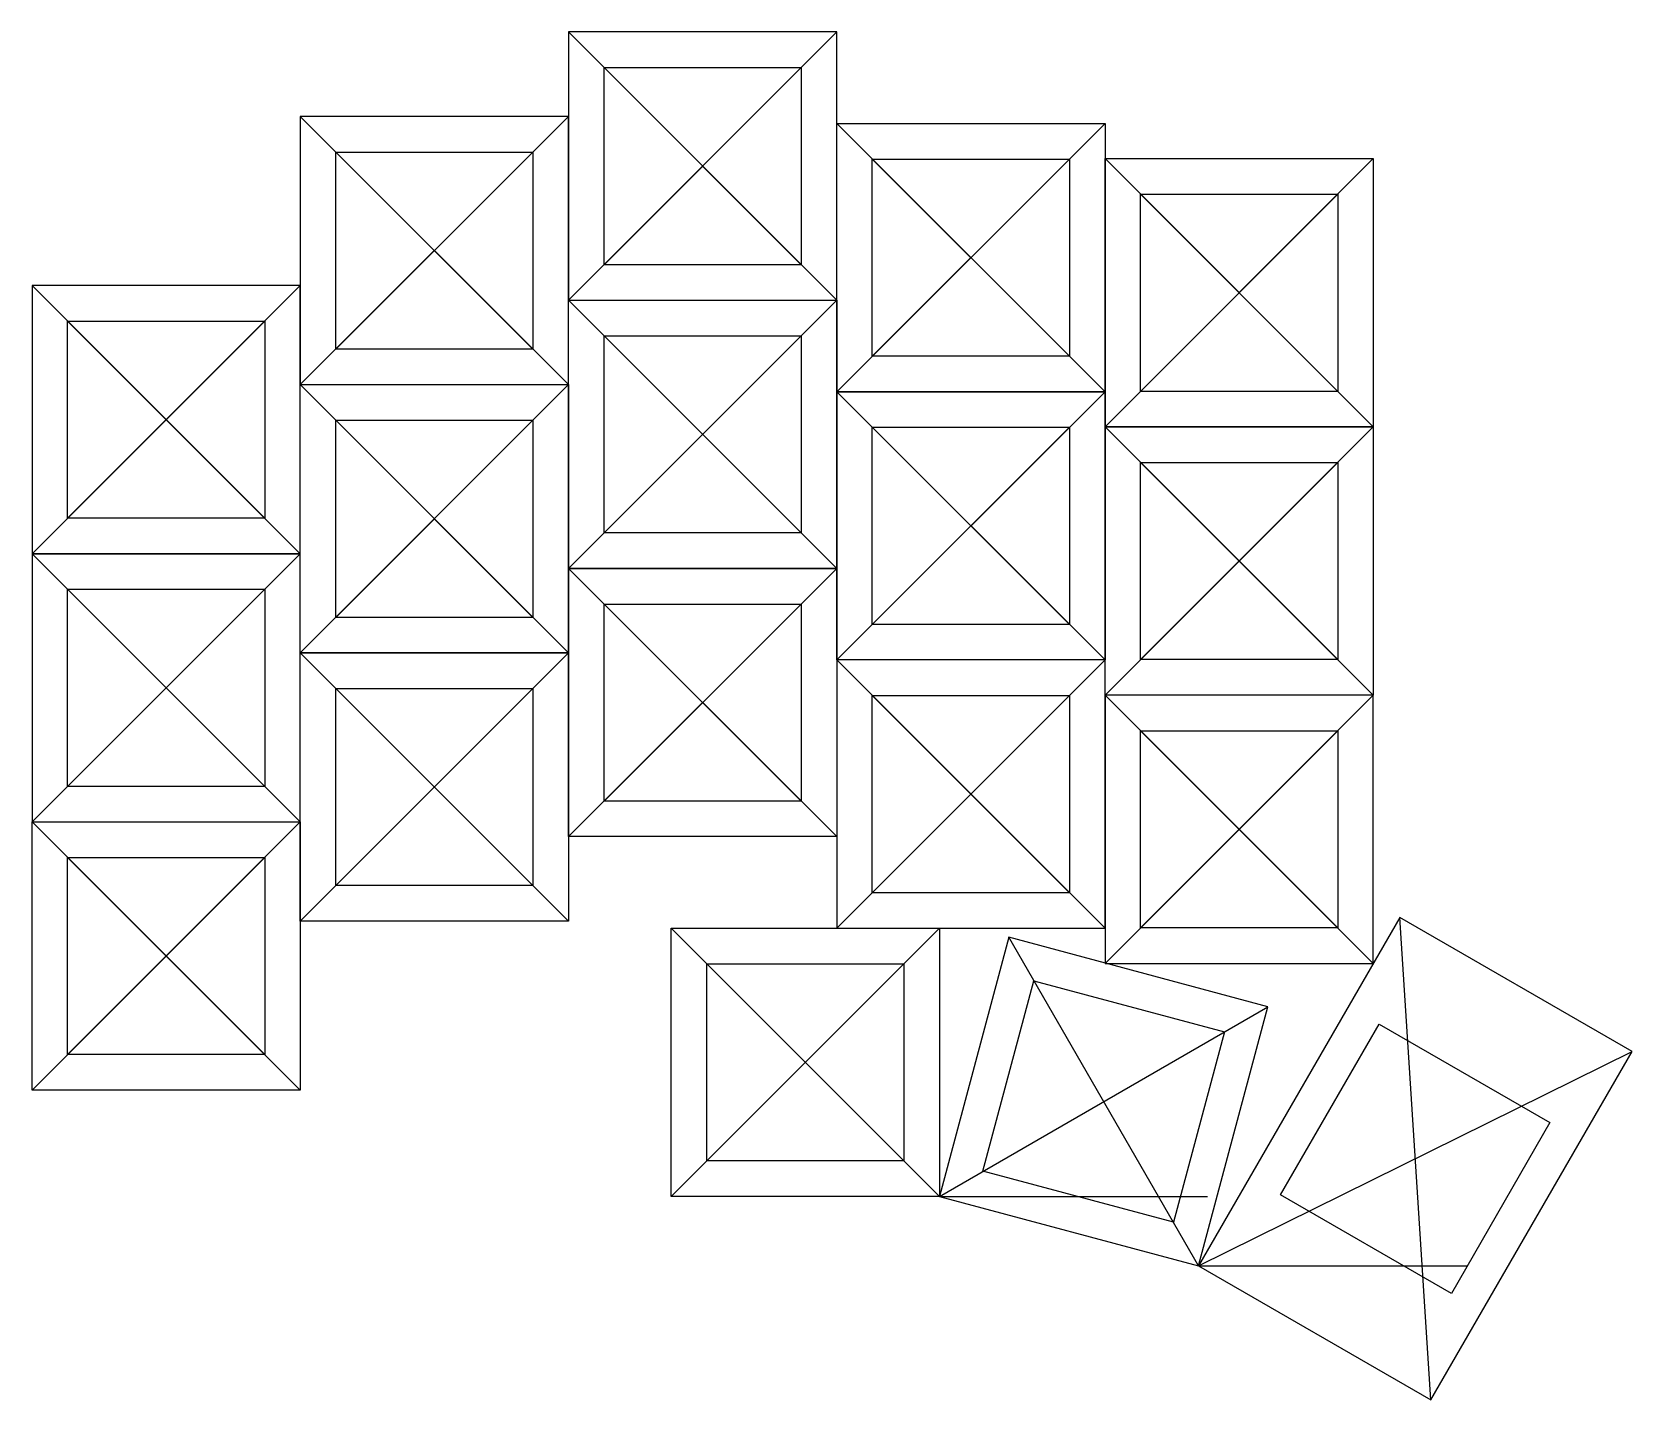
# Model space of a CAD drawing. Header units: millimetres. Extents: x -48 to 66, y -69 to 29.
import ezdxf

# ---------------------------------------------------------------- set-up
doc = ezdxf.new("R2010")
doc.units = ezdxf.units.MM
doc.layers.get('0').update_dxf_attribs({"linetype": 'CONTINUOUS'})

msp = doc.modelspace()

# ---------------------------------------------------------------- linework, layer by layer
for p, q in [((9.53, 28.58), (-9.53, 28.58)), ((-9.53, 28.58), (-9.53, 9.53)), ((-9.53, 9.53), (9.53, 28.58)), ((9.53, 9.53), (-9.53, 28.58)), ((9.53, 9.53), (9.53, 28.58)), ((-7, 12.05), (-7, 26.05)), ((-7, 26.05), (7, 26.05)), ((7, 12.05), (-7, 26.05)), ((-7, 12.05), (7, 26.05)), ((7, 26.05), (7, 12.05)), ((-9.53, 22.58), (-28.57, 22.58)), ((-28.57, 22.58), (-28.57, 3.53)), ((-28.57, 3.53), (-9.53, 22.58)), ((-9.53, 3.53), (-28.57, 22.58)), ((-9.53, 3.53), (-9.53, 22.58)), ((9.53, 3.03), (9.53, 22.08)), ((9.53, 22.08), (28.58, 22.08)), ((9.53, 3.03), (28.58, 22.08)), ((28.58, 3.03), (9.53, 22.08)), ((28.58, 22.08), (28.58, 3.03)), ((-26.05, 6.05), (-26.05, 20.05)), ((-26.05, 20.05), (-12.05, 20.05)), ((-12.05, 6.05), (-26.05, 20.05)), ((-26.05, 6.05), (-12.05, 20.05)), ((-12.05, 20.05), (-12.05, 6.05)), ((12.05, 5.55), (12.05, 19.55)), ((12.05, 19.55), (26.05, 19.55)), ((26.05, 5.55), (12.05, 19.55)), ((12.05, 5.55), (26.05, 19.55)), ((26.05, 19.55), (26.05, 5.55)), ((28.58, 0.53), (28.58, 19.58)), ((28.58, 19.58), (47.62, 19.58)), ((28.58, 0.53), (47.62, 19.58)), ((47.62, 0.53), (28.58, 19.58)), ((47.62, 19.58), (47.62, 0.53)), ((31.1, 3.05), (31.1, 17.05)), ((31.1, 17.05), (45.1, 17.05)), ((45.1, 3.05), (31.1, 17.05)), ((31.1, 3.05), (45.1, 17.05)), ((45.1, 17.05), (45.1, 3.05)), ((7, 12.05), (-7, 12.05)), ((-28.57, 10.58), (-47.62, 10.58)), ((-47.62, 10.58), (-47.62, -8.48)), ((-47.62, -8.48), (-28.57, 10.58)), ((-28.57, -8.48), (-47.62, 10.58)), ((-28.57, -8.48), (-28.57, 10.58)), ((-9.53, -9.53), (-9.53, 9.53)), ((-9.53, 9.53), (9.53, 9.53)), ((9.53, -9.53), (-9.53, 9.53)), ((-9.53, -9.53), (9.53, 9.53)), ((-9.53, 9.53), (9.53, 9.53)), ((9.53, 9.53), (9.53, -9.53)), ((-45.1, -5.95), (-45.1, 8.05)), ((-45.1, 8.05), (-31.1, 8.05)), ((-31.1, -5.95), (-45.1, 8.05)), ((-45.1, -5.95), (-31.1, 8.05)), ((-31.1, 8.05), (-31.1, -5.95)), ((-7, -7), (-7, 7)), ((-7, 7), (7, 7)), ((7, -7), (-7, 7)), ((-7, -7), (7, 7)), ((7, 7), (7, -7)), ((-12.05, 6.05), (-26.05, 6.05)), ((26.05, 5.55), (12.05, 5.55)), ((-28.57, -15.52), (-28.57, 3.53)), ((-28.57, 3.53), (-9.53, 3.53)), ((-28.57, 3.53), (-9.53, 3.53)), ((-28.57, -15.52), (-9.53, 3.53)), ((-9.53, -15.52), (-28.57, 3.53)), ((-9.53, 3.53), (-9.53, -15.52)), ((9.53, -16.02), (9.53, 3.03)), ((9.53, 3.03), (28.58, 3.03)), ((28.58, 3.03), (9.53, 3.03)), ((28.58, 3.03), (9.53, -16.02)), ((28.58, -16.02), (9.53, 3.03)), ((28.58, 3.03), (28.58, -16.02)), ((45.1, 3.05), (31.1, 3.05)), ((-26.05, -13), (-26.05, 1)), ((-26.05, 1), (-12.05, 1)), ((-12.05, -13), (-26.05, 1)), ((-26.05, -13), (-12.05, 1)), ((-12.05, 1), (-12.05, -13)), ((12.05, -13.5), (12.05, 0.5)), ((12.05, 0.5), (26.05, 0.5)), ((26.05, -13.5), (12.05, 0.5)), ((12.05, -13.5), (26.05, 0.5)), ((26.05, 0.5), (26.05, -13.5)), ((28.58, -18.52), (28.58, 0.53)), ((28.58, 0.53), (47.62, 0.53)), ((47.62, 0.53), (28.58, 0.53)), ((47.62, -18.52), (28.58, 0.53)), ((28.58, -18.52), (47.62, 0.53)), ((47.62, 0.53), (47.62, -18.52)), ((31.1, -16), (31.1, -2)), ((31.1, -2), (45.1, -2)), ((45.1, -16), (31.1, -2)), ((31.1, -16), (45.1, -2)), ((45.1, -2), (45.1, -16)), ((-31.1, -5.95), (-45.1, -5.95)), ((7, -7), (-7, -7)), ((-28.57, -8.48), (-47.62, -8.48)), ((-47.62, -8.48), (-47.62, -27.53)), ((-47.62, -8.48), (-28.57, -8.48)), ((-47.62, -27.53), (-28.57, -8.48)), ((-28.57, -27.53), (-47.62, -8.48)), ((-28.57, -27.53), (-28.57, -8.48)), ((9.53, -9.53), (-9.53, -9.53)), ((-9.53, -9.53), (9.53, -9.53)), ((-9.53, -28.57), (-9.53, -9.53)), ((-9.53, -9.53), (9.53, -28.57)), ((9.53, -9.53), (-9.53, -28.57)), ((9.53, -9.53), (9.53, -28.57)), ((-45.1, -25), (-45.1, -11)), ((-45.1, -11), (-31.1, -11)), ((-31.1, -25), (-45.1, -11)), ((-45.1, -25), (-31.1, -11)), ((-31.1, -11), (-31.1, -25)), ((-7, -26.05), (-7, -12.05)), ((-7, -12.05), (7, -12.05)), ((7, -26.05), (-7, -12.05)), ((-7, -26.05), (7, -12.05)), ((7, -12.05), (7, -26.05)), ((-12.05, -13), (-26.05, -13)), ((26.05, -13.5), (12.05, -13.5)), ((-28.57, -34.58), (-28.57, -15.52)), ((-28.57, -15.52), (-9.53, -15.52)), ((-9.53, -15.52), (-28.57, -15.52)), ((-9.53, -15.52), (-28.57, -34.58)), ((-9.53, -34.58), (-28.57, -15.52)), ((-9.53, -15.52), (-9.53, -34.58)), ((28.58, -16.02), (9.53, -16.02)), ((9.53, -16.02), (9.53, -35.07)), ((28.58, -16.02), (9.53, -16.02)), ((28.58, -16.02), (9.53, -35.07)), ((28.58, -35.07), (9.53, -16.02)), ((28.58, -35.07), (28.58, -16.02)), ((45.1, -16), (31.1, -16)), ((-26.05, -32.05), (-26.05, -18.05)), ((-26.05, -18.05), (-12.05, -18.05)), ((-12.05, -32.05), (-26.05, -18.05)), ((-26.05, -32.05), (-12.05, -18.05)), ((-12.05, -18.05), (-12.05, -32.05)), ((12.05, -32.55), (12.05, -18.55)), ((12.05, -18.55), (26.05, -18.55)), ((26.05, -32.55), (12.05, -18.55)), ((12.05, -32.55), (26.05, -18.55)), ((26.05, -18.55), (26.05, -32.55)), ((47.62, -18.52), (28.58, -18.52)), ((28.58, -18.52), (28.58, -37.57)), ((47.62, -18.52), (28.58, -18.52)), ((47.62, -18.52), (28.58, -37.57)), ((47.62, -37.57), (28.58, -18.52)), ((47.62, -37.57), (47.62, -18.52)), ((31.1, -35.05), (31.1, -21.05)), ((31.1, -21.05), (45.1, -21.05)), ((45.1, -35.05), (31.1, -21.05)), ((31.1, -35.05), (45.1, -21.05)), ((45.1, -21.05), (45.1, -35.05)), ((-31.1, -25), (-45.1, -25)), ((7, -26.05), (-7, -26.05)), ((-47.62, -46.58), (-47.62, -27.53)), ((-47.62, -27.53), (-28.57, -27.53)), ((-47.62, -27.53), (-28.57, -27.53)), ((-28.57, -27.53), (-47.62, -46.58)), ((-28.57, -46.58), (-47.62, -27.53)), ((-28.57, -27.53), (-28.57, -46.58)), ((9.53, -28.57), (-9.53, -28.57)), ((-45.1, -44.05), (-45.1, -30.05)), ((-45.1, -30.05), (-31.1, -30.05)), ((-31.1, -44.05), (-45.1, -30.05)), ((-45.1, -44.05), (-31.1, -30.05)), ((-31.1, -30.05), (-31.1, -44.05)), ((-12.05, -32.05), (-26.05, -32.05)), ((26.05, -32.55), (12.05, -32.55)), ((-9.53, -34.58), (-28.57, -34.58)), ((-2.24, -35.07), (16.81, -35.07)), ((-2.24, -54.12), (-2.24, -35.07)), ((16.81, -35.07), (-2.24, -54.12)), ((16.81, -54.12), (-2.24, -35.07)), ((9.53, -35.07), (28.58, -35.07)), ((16.81, -35.07), (16.81, -54.12)), ((45.1, -35.05), (31.1, -35.05)), ((49.5, -34.31), (35.21, -59.06)), ((66, -43.83), (49.5, -34.31)), ((51.71, -68.58), (49.5, -34.31)), ((21.74, -35.72), (16.81, -54.12)), ((40.14, -40.65), (21.74, -35.72)), ((35.21, -59.06), (21.74, -35.72)), ((0.29, -51.6), (0.29, -37.6)), ((0.29, -37.6), (14.29, -37.6)), ((14.29, -51.6), (0.29, -37.6)), ((0.29, -51.6), (14.29, -37.6)), ((14.29, -37.6), (14.29, -51.6)), ((28.58, -37.57), (47.62, -37.57)), ((16.81, -54.12), (40.14, -40.65)), ((35.21, -59.06), (40.14, -40.65)), ((-31.1, -44.05), (-45.1, -44.05)), ((35.21, -59.06), (66, -43.83)), ((51.71, -68.58), (66, -43.83)), ((-28.57, -46.58), (-47.62, -46.58)), ((14.29, -51.6), (0.29, -51.6)), ((16.81, -54.12), (-2.24, -54.12)), ((16.81, -54.12), (35.86, -54.12)), ((16.81, -54.12), (35.21, -59.06)), ((35.21, -59.06), (51.71, -68.58)), ((35.21, -59.06), (54.26, -59.06)), ((35.21, -59.06), (51.71, -68.58))]:
    msp.add_line(p, q)
for points in [[(33.43, -55.96), (19.9, -52.34), (23.53, -38.82), (37.05, -42.44)], [(53.17, -61.01), (41.04, -54.01), (48.04, -41.88), (60.17, -48.88)]]:
    msp.add_lwpolyline(points, close=True)

doc.saveas('drawing.dxf')
